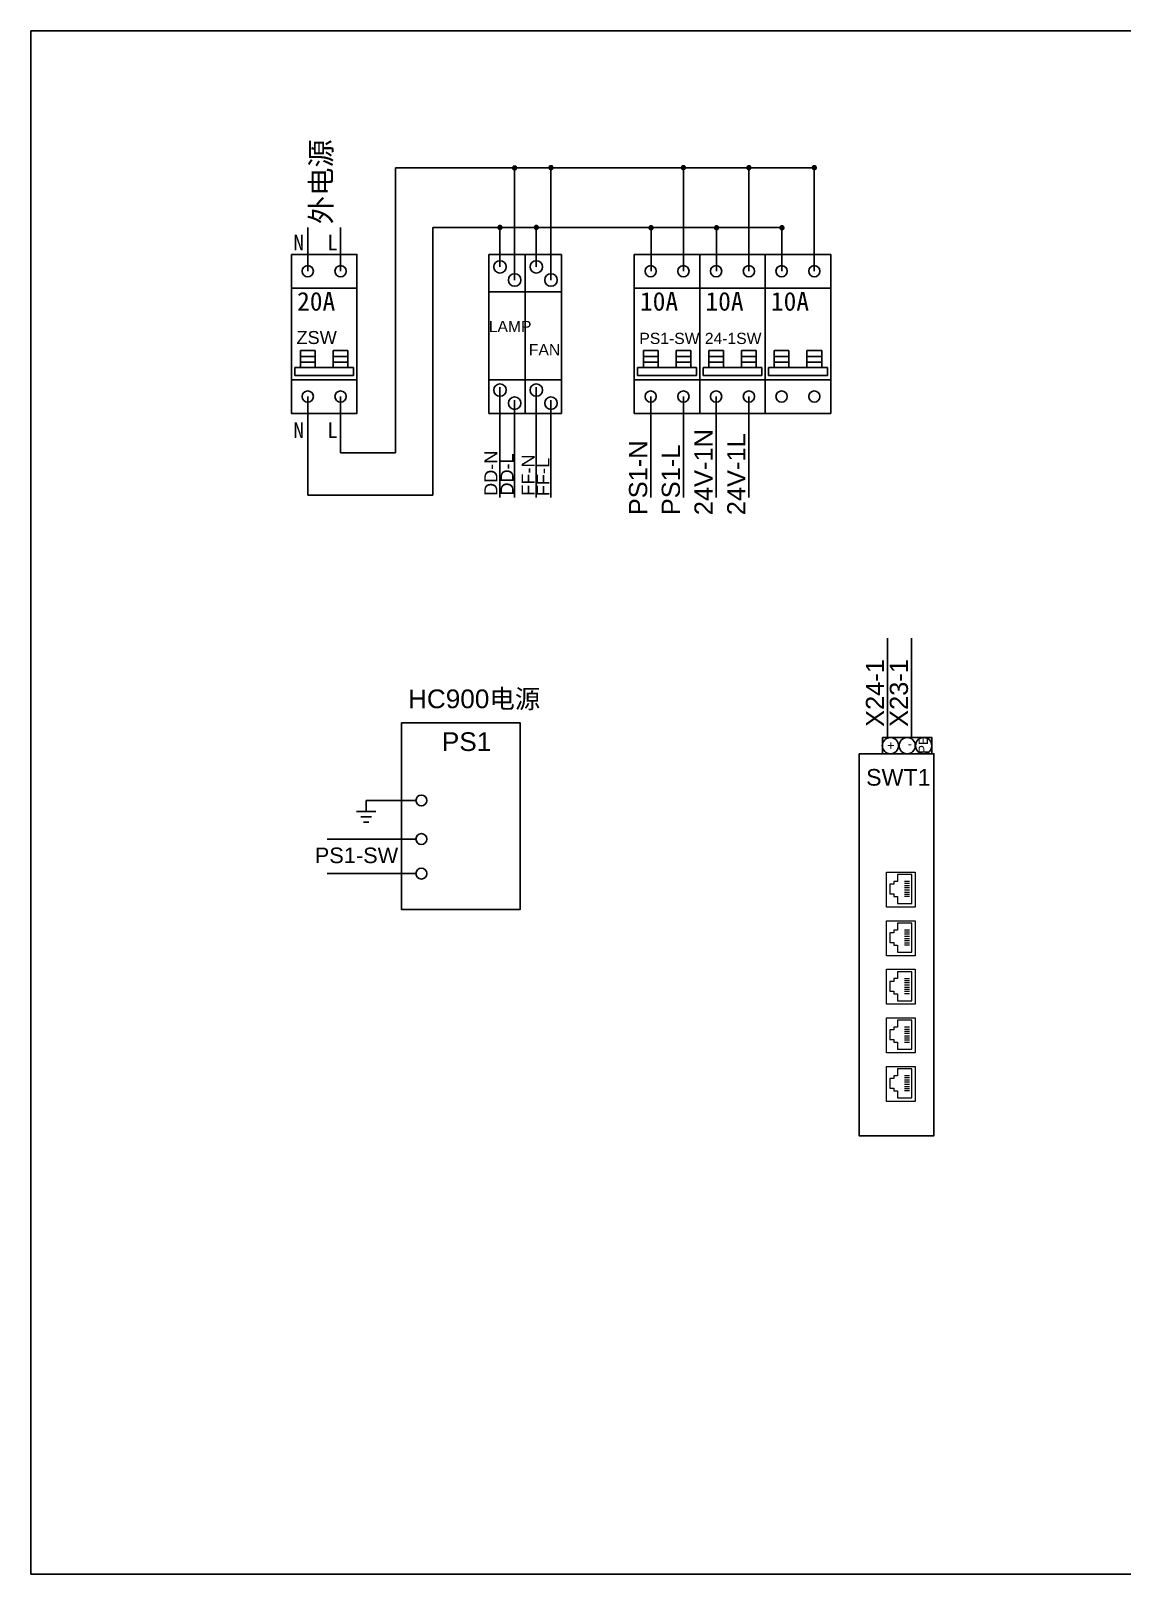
# Model space of a CAD drawing. Extents: x -156069 to -122631, y 9787 to 31117.
# Drawn here: x -141451 to -139350, y 9789 to 12759 of the extents above; entities that cross this region are included whole.
import ezdxf

# ---------------------------------------------------------------- set-up
doc = ezdxf.new("R2010")
doc.units = 0
doc.layers.get('0').update_dxf_attribs({"linetype": 'CONTINUOUS'})
doc.layers.add('1', color=143, linetype='CONTINUOUS')
doc.layers.add('TEXT', color=3, linetype='CONTINUOUS')
doc.layers.add('AM_0', color=7, linetype='CONTINUOUS', lineweight=30)
doc.layers.add('Fill', color=253, linetype='CONTINUOUS', lineweight=0)
doc.styles.add('Arial', font='arial.ttf')
doc.styles.get("Standard").update_dxf_attribs({"font": ''})
doc.styles.add('宋体', font='')
doc.styles.get('Standard').set_extended_font_data('SimSun')
doc.styles.get('宋体').set_extended_font_data('SimSun')

msp = doc.modelspace()

# ---------------------------------------------------------------- linework, layer by layer
for p, q in [((-140748.579, 12495.50432), (-139939.26232, 12495.50432)), ((-140748.579, 11946.53156), (-140748.579, 12495.50432)), ((-140519.32919, 12279.38705), (-140519.32919, 12495.50432)), ((-140449.32919, 12279.38705), (-140449.32919, 12495.50432)), ((-140194.38207, 12296.43482), (-140194.38207, 12495.50432)), ((-140068.38207, 12296.43482), (-140068.38207, 12495.50432)), ((-139942.38207, 12296.43482), (-139942.38207, 12495.50432)), ((-140917.46612, 12296.43482), (-140917.46612, 12380.36536)), ((-140854.46612, 12296.43482), (-140854.46612, 12380.36536)), ((-140676.64768, 12380.36536), (-140001.62322, 12380.36536)), ((-140676.64768, 11865.56908), (-140676.64768, 12380.36536)), ((-140547.5367, 12304.66292), (-140547.5367, 12380.36536)), ((-140477.5367, 12304.66292), (-140477.5367, 12380.36536)), ((-140256.68756, 12296.43482), (-140256.68756, 12380.36536)), ((-140130.68756, 12296.43482), (-140130.68756, 12380.36536)), ((-140130.68756, 12296.43482), (-140130.68756, 12380.36536)), ((-140068.38207, 12296.43482), (-140068.38207, 12380.36536)), ((-140004.68756, 12296.43482), (-140004.68756, 12380.36536)), ((-140931.61817, 12143.63805), (-140903.31407, 12143.63805)), ((-140931.61817, 12110.83159), (-140931.61817, 12143.63805)), ((-140903.31407, 12131.92145), (-140931.61817, 12131.92145)), ((-140903.31407, 12121.37652), (-140931.61817, 12121.37652)), ((-140903.31407, 12143.63805), (-140903.31407, 12110.83159)), ((-140840.31407, 12143.63805), (-140868.61817, 12143.63805)), ((-140868.61817, 12143.63805), (-140868.61817, 12110.83159)), ((-140868.61817, 12131.92145), (-140840.31407, 12131.92145)), ((-140868.61817, 12121.37652), (-140840.31407, 12121.37652)), ((-140840.31407, 12110.83159), (-140840.31407, 12143.63805)), ((-140271.53412, 12143.63805), (-140243.23002, 12143.63805)), ((-140271.53412, 12110.83159), (-140271.53412, 12143.63805)), ((-140243.23002, 12131.92145), (-140271.53412, 12131.92145)), ((-140243.23002, 12121.37652), (-140271.53412, 12121.37652)), ((-140243.23002, 12143.63805), (-140243.23002, 12110.83159)), ((-140180.23002, 12143.63805), (-140208.53412, 12143.63805)), ((-140208.53412, 12143.63805), (-140208.53412, 12110.83159)), ((-140208.53412, 12131.92145), (-140180.23002, 12131.92145)), ((-140208.53412, 12121.37652), (-140180.23002, 12121.37652)), ((-140180.23002, 12110.83159), (-140180.23002, 12143.63805)), ((-140145.53412, 12143.63805), (-140117.23002, 12143.63805)), ((-140145.53412, 12110.83159), (-140145.53412, 12143.63805)), ((-140117.23002, 12131.92145), (-140145.53412, 12131.92145)), ((-140117.23002, 12121.37652), (-140145.53412, 12121.37652)), ((-140117.23002, 12143.63805), (-140117.23002, 12110.83159)), ((-140054.23002, 12143.63805), (-140082.53412, 12143.63805)), ((-140082.53412, 12143.63805), (-140082.53412, 12110.83159)), ((-140082.53412, 12131.92145), (-140054.23002, 12131.92145)), ((-140082.53412, 12121.37652), (-140054.23002, 12121.37652)), ((-140054.23002, 12110.83159), (-140054.23002, 12143.63805)), ((-140019.53412, 12143.63805), (-139991.23002, 12143.63805)), ((-140019.53412, 12110.83159), (-140019.53412, 12143.63805)), ((-139991.23002, 12131.92145), (-140019.53412, 12131.92145)), ((-139991.23002, 12121.37652), (-140019.53412, 12121.37652)), ((-139991.23002, 12143.63805), (-139991.23002, 12110.83159)), ((-139928.23002, 12143.63805), (-139956.53412, 12143.63805)), ((-139956.53412, 12143.63805), (-139956.53412, 12110.83159)), ((-139956.53412, 12131.92145), (-139928.23002, 12131.92145)), ((-139956.53412, 12121.37652), (-139928.23002, 12121.37652)), ((-139928.23002, 12110.83159), (-139928.23002, 12143.63805)), ((-140942.59564, 12110.83159), (-140829.3366, 12110.83159)), ((-140942.59564, 12110.83159), (-140942.59564, 12095.44978)), ((-140942.59564, 12095.44978), (-140829.3366, 12095.44978)), ((-140903.31407, 12110.83159), (-140931.61817, 12110.83159)), ((-140868.61817, 12110.83159), (-140840.31407, 12110.83159)), ((-140829.3366, 12110.83159), (-140829.3366, 12095.44978)), ((-140282.51159, 12110.83159), (-140169.25255, 12110.83159)), ((-140282.51159, 12110.83159), (-140282.51159, 12095.44978)), ((-140282.51159, 12095.44978), (-140169.25255, 12095.44978)), ((-140243.23002, 12110.83159), (-140271.53412, 12110.83159)), ((-140208.53412, 12110.83159), (-140180.23002, 12110.83159)), ((-140169.25255, 12110.83159), (-140169.25255, 12095.44978)), ((-140156.51159, 12110.83159), (-140043.25255, 12110.83159)), ((-140156.51159, 12110.83159), (-140156.51159, 12095.44978)), ((-140156.51159, 12095.44978), (-140043.25255, 12095.44978)), ((-140117.23002, 12110.83159), (-140145.53412, 12110.83159)), ((-140082.53412, 12110.83159), (-140054.23002, 12110.83159)), ((-140043.25255, 12110.83159), (-140043.25255, 12095.44978)), ((-140030.51159, 12110.83159), (-139917.25255, 12110.83159)), ((-140030.51159, 12110.83159), (-140030.51159, 12095.44978)), ((-140030.51159, 12095.44978), (-139917.25255, 12095.44978)), ((-139991.23002, 12110.83159), (-140019.53412, 12110.83159)), ((-139956.53412, 12110.83159), (-139928.23002, 12110.83159)), ((-139917.25255, 12110.83159), (-139917.25255, 12095.44978)), ((-140547.5367, 12073.44655), (-140547.5367, 11861.16904)), ((-140477.5367, 12073.44655), (-140477.5367, 11861.16904)), ((-140917.46612, 12055.23482), (-140917.46612, 11865.56908)), ((-140854.46612, 12055.23482), (-140854.46612, 11946.53156)), ((-140519.32919, 12048.17068), (-140519.32919, 11861.16904)), ((-140449.32919, 12048.17068), (-140449.32919, 11861.16904)), ((-140257.38207, 12055.23482), (-140257.38207, 11861.16904)), ((-140194.38207, 12055.23482), (-140194.38207, 11861.16904)), ((-140131.38207, 12055.23482), (-140131.38207, 11861.16904)), ((-140068.38207, 12055.23482), (-140068.38207, 11861.16904)), ((-140854.46612, 11946.53156), (-140748.579, 11946.53156)), ((-140917.46612, 11865.56908), (-140676.64768, 11865.56908)), ((-139801.38275, 11590.38613), (-139801.38275, 11396.32035)), ((-139755.40062, 11590.38613), (-139755.40062, 11396.32035)), ((-140805.1716, 11277.81589), (-140805.1716, 11256.28322)), ((-140805.1716, 11277.81589), (-140709.20127, 11277.81589)), ((-140786.79987, 11256.28322), (-140823.54332, 11256.28322)), ((-140795.15066, 11246.26904), (-140815.19253, 11246.26904)), ((-140800.16112, 11236.25486), (-140810.18207, 11236.25486)), ((-140709.20127, 11203.54698), (-140880.10415, 11203.54698)), ((-140709.20127, 11137.02427), (-140880.10415, 11137.02427))]:
    msp.add_line(p, q)
at = {"color": 1}
for p, q in [((-140568.88207, 12328.83482), (-140428.88207, 12328.83482)), ((-140568.88207, 12022.83482), (-140568.88207, 12328.83482)), ((-140498.88207, 12328.83482), (-140498.88207, 12022.83482)), ((-140428.88207, 12328.83482), (-140428.88207, 12022.83482)), ((-140288.88207, 12328.83482), (-140288.88207, 12025.61845)), ((-140948.96612, 12264.03482), (-140822.96612, 12264.03482)), ((-140568.88207, 12256.83482), (-140428.88207, 12256.83482)), ((-140288.88207, 12264.03482), (-140162.88207, 12264.03482)), ((-140162.88207, 12264.03482), (-140036.88207, 12264.03482)), ((-140036.88207, 12264.03482), (-139910.88207, 12264.03482)), ((-140948.96612, 12087.63482), (-140822.96612, 12087.63482)), ((-140568.88207, 12087.63482), (-140428.88207, 12087.63482)), ((-140288.88207, 12087.63482), (-140162.88207, 12087.63482)), ((-140162.88207, 12087.63482), (-140036.88207, 12087.63482)), ((-140036.88207, 12087.63482), (-139910.88207, 12087.63482)), ((-140428.88207, 12022.83482), (-140568.88207, 12022.83482))]:
    msp.add_line(p, q, dxfattribs=at)
at = {"color": 7, "lineweight": 0}
for p, q in [((-139789.58555, 11116.73209), (-139796.8291, 11116.73209)), ((-139796.8291, 11116.73209), (-139796.8291, 11098.10581)), ((-139789.58555, 11116.73209), (-139796.8291, 11116.73209)), ((-139796.8291, 11116.73209), (-139796.8291, 11098.10581)), ((-139789.58555, 11116.73209), (-139796.8291, 11116.73209)), ((-139796.8291, 11116.73209), (-139796.8291, 11098.10581)), ((-139789.58555, 11116.73209), (-139796.8291, 11116.73209)), ((-139796.8291, 11116.73209), (-139796.8291, 11098.10581)), ((-139789.58555, 11116.73209), (-139796.8291, 11116.73209)), ((-139796.8291, 11116.73209), (-139796.8291, 11098.10581)), ((-139789.58555, 11116.73209), (-139796.8291, 11116.73209)), ((-139796.8291, 11116.73209), (-139796.8291, 11098.10581)), ((-139782.34199, 11121.90606), (-139789.58555, 11121.90606)), ((-139789.58555, 11121.90606), (-139789.58555, 11116.73209)), ((-139782.34199, 11121.90606), (-139789.58555, 11121.90606)), ((-139789.58555, 11121.90606), (-139789.58555, 11116.73209)), ((-139782.34199, 11121.90606), (-139789.58555, 11121.90606)), ((-139789.58555, 11121.90606), (-139789.58555, 11116.73209)), ((-139782.34199, 11121.90606), (-139789.58555, 11121.90606)), ((-139789.58555, 11121.90606), (-139789.58555, 11116.73209)), ((-139782.34199, 11121.90606), (-139789.58555, 11121.90606)), ((-139789.58555, 11121.90606), (-139789.58555, 11116.73209)), ((-139782.34199, 11121.90606), (-139789.58555, 11121.90606)), ((-139789.58555, 11121.90606), (-139789.58555, 11116.73209)), ((-139782.34199, 11135.35837), (-139782.34199, 11121.90606)), ((-139754.40258, 11135.35837), (-139782.34199, 11135.35837)), ((-139782.34199, 11135.35837), (-139782.34199, 11135.35837)), ((-139782.34199, 11135.35837), (-139782.34199, 11121.90606)), ((-139754.40258, 11135.35837), (-139782.34199, 11135.35837)), ((-139782.34199, 11135.35837), (-139782.34199, 11135.35837)), ((-139782.34199, 11135.35837), (-139782.34199, 11121.90606)), ((-139754.40258, 11135.35837), (-139782.34199, 11135.35837)), ((-139782.34199, 11135.35837), (-139782.34199, 11135.35837)), ((-139782.34199, 11135.35837), (-139782.34199, 11121.90606)), ((-139754.40258, 11135.35837), (-139782.34199, 11135.35837)), ((-139782.34199, 11135.35837), (-139782.34199, 11135.35837)), ((-139782.34199, 11135.35837), (-139782.34199, 11121.90606)), ((-139754.40258, 11135.35837), (-139782.34199, 11135.35837)), ((-139782.34199, 11135.35837), (-139782.34199, 11135.35837)), ((-139782.34199, 11135.35837), (-139782.34199, 11121.90606)), ((-139754.40258, 11135.35837), (-139782.34199, 11135.35837)), ((-139782.34199, 11135.35837), (-139782.34199, 11135.35837)), ((-139754.40258, 11079.47953), (-139754.40258, 11135.35837)), ((-139754.40258, 11079.47953), (-139754.40258, 11135.35837)), ((-139754.40258, 11079.47953), (-139754.40258, 11135.35837)), ((-139754.40258, 11079.47953), (-139754.40258, 11135.35837)), ((-139754.40258, 11079.47953), (-139754.40258, 11135.35837)), ((-139754.40258, 11079.47953), (-139754.40258, 11135.35837)), ((-139796.8291, 11098.10581), (-139789.58555, 11098.10581)), ((-139796.8291, 11098.10581), (-139789.58555, 11098.10581)), ((-139796.8291, 11098.10581), (-139789.58555, 11098.10581)), ((-139796.8291, 11098.10581), (-139789.58555, 11098.10581)), ((-139796.8291, 11098.10581), (-139789.58555, 11098.10581)), ((-139796.8291, 11098.10581), (-139789.58555, 11098.10581)), ((-139789.58555, 11098.10581), (-139789.58555, 11092.93185)), ((-139789.58555, 11098.10581), (-139789.58555, 11092.93185)), ((-139789.58555, 11098.10581), (-139789.58555, 11092.93185)), ((-139789.58555, 11098.10581), (-139789.58555, 11092.93185)), ((-139789.58555, 11098.10581), (-139789.58555, 11092.93185)), ((-139789.58555, 11098.10581), (-139789.58555, 11092.93185)), ((-139789.58555, 11092.93185), (-139782.34199, 11092.93185)), ((-139789.58555, 11092.93185), (-139782.34199, 11092.93185)), ((-139789.58555, 11092.93185), (-139782.34199, 11092.93185)), ((-139789.58555, 11092.93185), (-139782.34199, 11092.93185)), ((-139789.58555, 11092.93185), (-139782.34199, 11092.93185)), ((-139789.58555, 11092.93185), (-139782.34199, 11092.93185)), ((-139782.34199, 11092.93185), (-139782.34199, 11079.47953)), ((-139782.34199, 11092.93185), (-139782.34199, 11079.47953)), ((-139782.34199, 11092.93185), (-139782.34199, 11079.47953)), ((-139782.34199, 11092.93185), (-139782.34199, 11079.47953)), ((-139782.34199, 11092.93185), (-139782.34199, 11079.47953)), ((-139782.34199, 11092.93185), (-139782.34199, 11079.47953)), ((-139782.34199, 11079.47953), (-139754.40258, 11079.47953)), ((-139782.34199, 11079.47953), (-139754.40258, 11079.47953)), ((-139782.34199, 11079.47953), (-139754.40258, 11079.47953)), ((-139782.34199, 11079.47953), (-139754.40258, 11079.47953)), ((-139782.34199, 11079.47953), (-139754.40258, 11079.47953)), ((-139782.34199, 11079.47953), (-139754.40258, 11079.47953)), ((-139789.58555, 11023.22632), (-139796.8291, 11023.22632)), ((-139796.8291, 11023.22632), (-139796.8291, 11004.60004)), ((-139789.58555, 11023.22632), (-139796.8291, 11023.22632)), ((-139796.8291, 11023.22632), (-139796.8291, 11004.60004)), ((-139789.58555, 11023.22632), (-139796.8291, 11023.22632)), ((-139796.8291, 11023.22632), (-139796.8291, 11004.60004)), ((-139789.58555, 11023.22632), (-139796.8291, 11023.22632)), ((-139796.8291, 11023.22632), (-139796.8291, 11004.60004)), ((-139789.58555, 11023.22632), (-139796.8291, 11023.22632)), ((-139796.8291, 11023.22632), (-139796.8291, 11004.60004)), ((-139789.58555, 11023.22632), (-139796.8291, 11023.22632)), ((-139796.8291, 11023.22632), (-139796.8291, 11004.60004)), ((-139782.34199, 11028.40028), (-139789.58555, 11028.40028)), ((-139789.58555, 11028.40028), (-139789.58555, 11023.22632)), ((-139782.34199, 11028.40028), (-139789.58555, 11028.40028)), ((-139789.58555, 11028.40028), (-139789.58555, 11023.22632)), ((-139782.34199, 11028.40028), (-139789.58555, 11028.40028)), ((-139789.58555, 11028.40028), (-139789.58555, 11023.22632)), ((-139782.34199, 11028.40028), (-139789.58555, 11028.40028)), ((-139789.58555, 11028.40028), (-139789.58555, 11023.22632)), ((-139782.34199, 11028.40028), (-139789.58555, 11028.40028)), ((-139789.58555, 11028.40028), (-139789.58555, 11023.22632)), ((-139782.34199, 11028.40028), (-139789.58555, 11028.40028)), ((-139789.58555, 11028.40028), (-139789.58555, 11023.22632)), ((-139782.34199, 11041.85259), (-139782.34199, 11028.40028)), ((-139754.40258, 11041.85259), (-139782.34199, 11041.85259)), ((-139782.34199, 11041.85259), (-139782.34199, 11041.85259)), ((-139782.34199, 11041.85259), (-139782.34199, 11028.40028)), ((-139754.40258, 11041.85259), (-139782.34199, 11041.85259)), ((-139782.34199, 11041.85259), (-139782.34199, 11041.85259)), ((-139782.34199, 11041.85259), (-139782.34199, 11028.40028)), ((-139754.40258, 11041.85259), (-139782.34199, 11041.85259)), ((-139782.34199, 11041.85259), (-139782.34199, 11041.85259)), ((-139782.34199, 11041.85259), (-139782.34199, 11028.40028)), ((-139754.40258, 11041.85259), (-139782.34199, 11041.85259)), ((-139782.34199, 11041.85259), (-139782.34199, 11041.85259)), ((-139782.34199, 11041.85259), (-139782.34199, 11028.40028)), ((-139754.40258, 11041.85259), (-139782.34199, 11041.85259)), ((-139782.34199, 11041.85259), (-139782.34199, 11041.85259)), ((-139782.34199, 11041.85259), (-139782.34199, 11028.40028)), ((-139754.40258, 11041.85259), (-139782.34199, 11041.85259)), ((-139782.34199, 11041.85259), (-139782.34199, 11041.85259)), ((-139754.40258, 10985.97376), (-139754.40258, 11041.85259)), ((-139754.40258, 10985.97376), (-139754.40258, 11041.85259)), ((-139754.40258, 10985.97376), (-139754.40258, 11041.85259)), ((-139754.40258, 10985.97376), (-139754.40258, 11041.85259)), ((-139754.40258, 10985.97376), (-139754.40258, 11041.85259)), ((-139754.40258, 10985.97376), (-139754.40258, 11041.85259)), ((-139796.8291, 11004.60004), (-139789.58555, 11004.60004)), ((-139796.8291, 11004.60004), (-139789.58555, 11004.60004)), ((-139796.8291, 11004.60004), (-139789.58555, 11004.60004)), ((-139796.8291, 11004.60004), (-139789.58555, 11004.60004)), ((-139796.8291, 11004.60004), (-139789.58555, 11004.60004)), ((-139796.8291, 11004.60004), (-139789.58555, 11004.60004)), ((-139789.58555, 11004.60004), (-139789.58555, 10999.42607)), ((-139789.58555, 11004.60004), (-139789.58555, 10999.42607)), ((-139789.58555, 11004.60004), (-139789.58555, 10999.42607)), ((-139789.58555, 11004.60004), (-139789.58555, 10999.42607)), ((-139789.58555, 11004.60004), (-139789.58555, 10999.42607)), ((-139789.58555, 11004.60004), (-139789.58555, 10999.42607)), ((-139789.58555, 10999.42607), (-139782.34199, 10999.42607)), ((-139789.58555, 10999.42607), (-139782.34199, 10999.42607)), ((-139789.58555, 10999.42607), (-139782.34199, 10999.42607)), ((-139789.58555, 10999.42607), (-139782.34199, 10999.42607)), ((-139789.58555, 10999.42607), (-139782.34199, 10999.42607)), ((-139789.58555, 10999.42607), (-139782.34199, 10999.42607)), ((-139782.34199, 10999.42607), (-139782.34199, 10985.97376)), ((-139782.34199, 10999.42607), (-139782.34199, 10985.97376)), ((-139782.34199, 10999.42607), (-139782.34199, 10985.97376)), ((-139782.34199, 10999.42607), (-139782.34199, 10985.97376)), ((-139782.34199, 10999.42607), (-139782.34199, 10985.97376)), ((-139782.34199, 10999.42607), (-139782.34199, 10985.97376)), ((-139782.34199, 10985.97376), (-139754.40258, 10985.97376)), ((-139782.34199, 10985.97376), (-139754.40258, 10985.97376)), ((-139782.34199, 10985.97376), (-139754.40258, 10985.97376)), ((-139782.34199, 10985.97376), (-139754.40258, 10985.97376)), ((-139782.34199, 10985.97376), (-139754.40258, 10985.97376)), ((-139782.34199, 10985.97376), (-139754.40258, 10985.97376)), ((-139789.58555, 10929.72054), (-139796.8291, 10929.72054)), ((-139796.8291, 10929.72054), (-139796.8291, 10911.09426)), ((-139789.58555, 10929.72054), (-139796.8291, 10929.72054)), ((-139796.8291, 10929.72054), (-139796.8291, 10911.09426)), ((-139789.58555, 10929.72054), (-139796.8291, 10929.72054)), ((-139796.8291, 10929.72054), (-139796.8291, 10911.09426)), ((-139789.58555, 10929.72054), (-139796.8291, 10929.72054)), ((-139796.8291, 10929.72054), (-139796.8291, 10911.09426)), ((-139789.58555, 10929.72054), (-139796.8291, 10929.72054)), ((-139796.8291, 10929.72054), (-139796.8291, 10911.09426)), ((-139789.58555, 10929.72054), (-139796.8291, 10929.72054)), ((-139796.8291, 10929.72054), (-139796.8291, 10911.09426)), ((-139782.34199, 10934.89451), (-139789.58555, 10934.89451)), ((-139789.58555, 10934.89451), (-139789.58555, 10929.72054)), ((-139782.34199, 10934.89451), (-139789.58555, 10934.89451)), ((-139789.58555, 10934.89451), (-139789.58555, 10929.72054)), ((-139782.34199, 10934.89451), (-139789.58555, 10934.89451)), ((-139789.58555, 10934.89451), (-139789.58555, 10929.72054)), ((-139782.34199, 10934.89451), (-139789.58555, 10934.89451)), ((-139789.58555, 10934.89451), (-139789.58555, 10929.72054)), ((-139782.34199, 10934.89451), (-139789.58555, 10934.89451)), ((-139789.58555, 10934.89451), (-139789.58555, 10929.72054)), ((-139782.34199, 10934.89451), (-139789.58555, 10934.89451)), ((-139789.58555, 10934.89451), (-139789.58555, 10929.72054)), ((-139782.34199, 10948.34682), (-139782.34199, 10934.89451)), ((-139754.40258, 10948.34682), (-139782.34199, 10948.34682)), ((-139782.34199, 10948.34682), (-139782.34199, 10948.34682)), ((-139782.34199, 10948.34682), (-139782.34199, 10934.89451)), ((-139754.40258, 10948.34682), (-139782.34199, 10948.34682)), ((-139782.34199, 10948.34682), (-139782.34199, 10948.34682)), ((-139782.34199, 10948.34682), (-139782.34199, 10934.89451)), ((-139754.40258, 10948.34682), (-139782.34199, 10948.34682)), ((-139782.34199, 10948.34682), (-139782.34199, 10948.34682)), ((-139782.34199, 10948.34682), (-139782.34199, 10934.89451)), ((-139754.40258, 10948.34682), (-139782.34199, 10948.34682)), ((-139782.34199, 10948.34682), (-139782.34199, 10948.34682)), ((-139782.34199, 10948.34682), (-139782.34199, 10934.89451)), ((-139754.40258, 10948.34682), (-139782.34199, 10948.34682)), ((-139782.34199, 10948.34682), (-139782.34199, 10948.34682)), ((-139782.34199, 10948.34682), (-139782.34199, 10934.89451)), ((-139754.40258, 10948.34682), (-139782.34199, 10948.34682)), ((-139782.34199, 10948.34682), (-139782.34199, 10948.34682)), ((-139754.40258, 10892.46798), (-139754.40258, 10948.34682)), ((-139754.40258, 10892.46798), (-139754.40258, 10948.34682)), ((-139754.40258, 10892.46798), (-139754.40258, 10948.34682)), ((-139754.40258, 10892.46798), (-139754.40258, 10948.34682)), ((-139754.40258, 10892.46798), (-139754.40258, 10948.34682)), ((-139754.40258, 10892.46798), (-139754.40258, 10948.34682)), ((-139796.8291, 10911.09426), (-139789.58555, 10911.09426)), ((-139796.8291, 10911.09426), (-139789.58555, 10911.09426)), ((-139796.8291, 10911.09426), (-139789.58555, 10911.09426)), ((-139796.8291, 10911.09426), (-139789.58555, 10911.09426)), ((-139796.8291, 10911.09426), (-139789.58555, 10911.09426)), ((-139796.8291, 10911.09426), (-139789.58555, 10911.09426)), ((-139789.58555, 10911.09426), (-139789.58555, 10905.92029)), ((-139789.58555, 10911.09426), (-139789.58555, 10905.92029)), ((-139789.58555, 10911.09426), (-139789.58555, 10905.92029)), ((-139789.58555, 10911.09426), (-139789.58555, 10905.92029)), ((-139789.58555, 10911.09426), (-139789.58555, 10905.92029)), ((-139789.58555, 10911.09426), (-139789.58555, 10905.92029)), ((-139789.58555, 10905.92029), (-139782.34199, 10905.92029)), ((-139789.58555, 10905.92029), (-139782.34199, 10905.92029)), ((-139789.58555, 10905.92029), (-139782.34199, 10905.92029)), ((-139789.58555, 10905.92029), (-139782.34199, 10905.92029)), ((-139789.58555, 10905.92029), (-139782.34199, 10905.92029)), ((-139789.58555, 10905.92029), (-139782.34199, 10905.92029)), ((-139782.34199, 10905.92029), (-139782.34199, 10892.46798)), ((-139782.34199, 10905.92029), (-139782.34199, 10892.46798)), ((-139782.34199, 10905.92029), (-139782.34199, 10892.46798)), ((-139782.34199, 10905.92029), (-139782.34199, 10892.46798)), ((-139782.34199, 10905.92029), (-139782.34199, 10892.46798)), ((-139782.34199, 10905.92029), (-139782.34199, 10892.46798)), ((-139782.34199, 10892.46798), (-139754.40258, 10892.46798)), ((-139782.34199, 10892.46798), (-139754.40258, 10892.46798)), ((-139782.34199, 10892.46798), (-139754.40258, 10892.46798)), ((-139782.34199, 10892.46798), (-139754.40258, 10892.46798)), ((-139782.34199, 10892.46798), (-139754.40258, 10892.46798)), ((-139782.34199, 10892.46798), (-139754.40258, 10892.46798)), ((-139782.34199, 10841.38873), (-139789.58555, 10841.38873)), ((-139789.58555, 10841.38873), (-139789.58555, 10836.21476)), ((-139782.34199, 10841.38873), (-139789.58555, 10841.38873)), ((-139789.58555, 10841.38873), (-139789.58555, 10836.21476)), ((-139782.34199, 10841.38873), (-139789.58555, 10841.38873)), ((-139789.58555, 10841.38873), (-139789.58555, 10836.21476)), ((-139782.34199, 10841.38873), (-139789.58555, 10841.38873)), ((-139789.58555, 10841.38873), (-139789.58555, 10836.21476)), ((-139782.34199, 10841.38873), (-139789.58555, 10841.38873)), ((-139789.58555, 10841.38873), (-139789.58555, 10836.21476)), ((-139782.34199, 10841.38873), (-139789.58555, 10841.38873)), ((-139789.58555, 10841.38873), (-139789.58555, 10836.21476)), ((-139782.34199, 10854.84104), (-139782.34199, 10841.38873)), ((-139754.40258, 10854.84104), (-139782.34199, 10854.84104)), ((-139782.34199, 10854.84104), (-139782.34199, 10854.84104)), ((-139782.34199, 10854.84104), (-139782.34199, 10841.38873)), ((-139754.40258, 10854.84104), (-139782.34199, 10854.84104)), ((-139782.34199, 10854.84104), (-139782.34199, 10854.84104)), ((-139782.34199, 10854.84104), (-139782.34199, 10841.38873)), ((-139754.40258, 10854.84104), (-139782.34199, 10854.84104)), ((-139782.34199, 10854.84104), (-139782.34199, 10854.84104)), ((-139782.34199, 10854.84104), (-139782.34199, 10841.38873)), ((-139754.40258, 10854.84104), (-139782.34199, 10854.84104)), ((-139782.34199, 10854.84104), (-139782.34199, 10854.84104)), ((-139782.34199, 10854.84104), (-139782.34199, 10841.38873)), ((-139754.40258, 10854.84104), (-139782.34199, 10854.84104)), ((-139782.34199, 10854.84104), (-139782.34199, 10854.84104)), ((-139782.34199, 10854.84104), (-139782.34199, 10841.38873)), ((-139754.40258, 10854.84104), (-139782.34199, 10854.84104)), ((-139782.34199, 10854.84104), (-139782.34199, 10854.84104)), ((-139754.40258, 10798.9622), (-139754.40258, 10854.84104)), ((-139754.40258, 10798.9622), (-139754.40258, 10854.84104)), ((-139754.40258, 10798.9622), (-139754.40258, 10854.84104)), ((-139754.40258, 10798.9622), (-139754.40258, 10854.84104)), ((-139754.40258, 10798.9622), (-139754.40258, 10854.84104)), ((-139754.40258, 10798.9622), (-139754.40258, 10854.84104)), ((-139789.58555, 10836.21476), (-139796.8291, 10836.21476)), ((-139796.8291, 10836.21476), (-139796.8291, 10817.58848)), ((-139789.58555, 10836.21476), (-139796.8291, 10836.21476)), ((-139796.8291, 10836.21476), (-139796.8291, 10817.58848)), ((-139789.58555, 10836.21476), (-139796.8291, 10836.21476)), ((-139796.8291, 10836.21476), (-139796.8291, 10817.58848)), ((-139789.58555, 10836.21476), (-139796.8291, 10836.21476)), ((-139796.8291, 10836.21476), (-139796.8291, 10817.58848)), ((-139789.58555, 10836.21476), (-139796.8291, 10836.21476)), ((-139796.8291, 10836.21476), (-139796.8291, 10817.58848)), ((-139789.58555, 10836.21476), (-139796.8291, 10836.21476)), ((-139796.8291, 10836.21476), (-139796.8291, 10817.58848)), ((-139796.8291, 10817.58848), (-139789.58555, 10817.58848)), ((-139796.8291, 10817.58848), (-139789.58555, 10817.58848)), ((-139796.8291, 10817.58848), (-139789.58555, 10817.58848)), ((-139796.8291, 10817.58848), (-139789.58555, 10817.58848)), ((-139796.8291, 10817.58848), (-139789.58555, 10817.58848)), ((-139796.8291, 10817.58848), (-139789.58555, 10817.58848)), ((-139789.58555, 10817.58848), (-139789.58555, 10812.41452)), ((-139789.58555, 10817.58848), (-139789.58555, 10812.41452)), ((-139789.58555, 10817.58848), (-139789.58555, 10812.41452)), ((-139789.58555, 10817.58848), (-139789.58555, 10812.41452)), ((-139789.58555, 10817.58848), (-139789.58555, 10812.41452)), ((-139789.58555, 10817.58848), (-139789.58555, 10812.41452)), ((-139789.58555, 10812.41452), (-139782.34199, 10812.41452)), ((-139789.58555, 10812.41452), (-139782.34199, 10812.41452)), ((-139789.58555, 10812.41452), (-139782.34199, 10812.41452)), ((-139789.58555, 10812.41452), (-139782.34199, 10812.41452)), ((-139789.58555, 10812.41452), (-139782.34199, 10812.41452)), ((-139789.58555, 10812.41452), (-139782.34199, 10812.41452)), ((-139782.34199, 10812.41452), (-139782.34199, 10798.9622)), ((-139782.34199, 10812.41452), (-139782.34199, 10798.9622)), ((-139782.34199, 10812.41452), (-139782.34199, 10798.9622)), ((-139782.34199, 10812.41452), (-139782.34199, 10798.9622)), ((-139782.34199, 10812.41452), (-139782.34199, 10798.9622)), ((-139782.34199, 10812.41452), (-139782.34199, 10798.9622)), ((-139782.34199, 10798.9622), (-139754.40258, 10798.9622)), ((-139782.34199, 10798.9622), (-139754.40258, 10798.9622)), ((-139782.34199, 10798.9622), (-139754.40258, 10798.9622)), ((-139782.34199, 10798.9622), (-139754.40258, 10798.9622)), ((-139782.34199, 10798.9622), (-139754.40258, 10798.9622)), ((-139782.34199, 10798.9622), (-139754.40258, 10798.9622)), ((-139782.34199, 10761.33527), (-139782.34199, 10747.88295)), ((-139754.40258, 10761.33527), (-139782.34199, 10761.33527)), ((-139782.34199, 10761.33527), (-139782.34199, 10761.33527)), ((-139782.34199, 10761.33527), (-139782.34199, 10747.88295)), ((-139754.40258, 10761.33527), (-139782.34199, 10761.33527)), ((-139782.34199, 10761.33527), (-139782.34199, 10761.33527)), ((-139782.34199, 10761.33527), (-139782.34199, 10747.88295)), ((-139754.40258, 10761.33527), (-139782.34199, 10761.33527)), ((-139782.34199, 10761.33527), (-139782.34199, 10761.33527)), ((-139782.34199, 10761.33527), (-139782.34199, 10747.88295)), ((-139754.40258, 10761.33527), (-139782.34199, 10761.33527)), ((-139782.34199, 10761.33527), (-139782.34199, 10761.33527)), ((-139782.34199, 10761.33527), (-139782.34199, 10747.88295)), ((-139754.40258, 10761.33527), (-139782.34199, 10761.33527)), ((-139782.34199, 10761.33527), (-139782.34199, 10761.33527)), ((-139782.34199, 10761.33527), (-139782.34199, 10747.88295)), ((-139754.40258, 10761.33527), (-139782.34199, 10761.33527)), ((-139782.34199, 10761.33527), (-139782.34199, 10761.33527)), ((-139754.40258, 10705.45643), (-139754.40258, 10761.33527)), ((-139754.40258, 10705.45643), (-139754.40258, 10761.33527)), ((-139754.40258, 10705.45643), (-139754.40258, 10761.33527)), ((-139754.40258, 10705.45643), (-139754.40258, 10761.33527)), ((-139754.40258, 10705.45643), (-139754.40258, 10761.33527)), ((-139754.40258, 10705.45643), (-139754.40258, 10761.33527)), ((-139789.58555, 10742.70899), (-139796.8291, 10742.70899)), ((-139796.8291, 10742.70899), (-139796.8291, 10724.08271)), ((-139789.58555, 10742.70899), (-139796.8291, 10742.70899)), ((-139796.8291, 10742.70899), (-139796.8291, 10724.08271)), ((-139789.58555, 10742.70899), (-139796.8291, 10742.70899)), ((-139796.8291, 10742.70899), (-139796.8291, 10724.08271)), ((-139789.58555, 10742.70899), (-139796.8291, 10742.70899)), ((-139796.8291, 10742.70899), (-139796.8291, 10724.08271)), ((-139789.58555, 10742.70899), (-139796.8291, 10742.70899)), ((-139796.8291, 10742.70899), (-139796.8291, 10724.08271)), ((-139789.58555, 10742.70899), (-139796.8291, 10742.70899)), ((-139796.8291, 10742.70899), (-139796.8291, 10724.08271)), ((-139796.8291, 10724.08271), (-139789.58555, 10724.08271)), ((-139796.8291, 10724.08271), (-139789.58555, 10724.08271)), ((-139796.8291, 10724.08271), (-139789.58555, 10724.08271)), ((-139796.8291, 10724.08271), (-139789.58555, 10724.08271)), ((-139796.8291, 10724.08271), (-139789.58555, 10724.08271)), ((-139796.8291, 10724.08271), (-139789.58555, 10724.08271)), ((-139782.34199, 10747.88295), (-139789.58555, 10747.88295)), ((-139789.58555, 10747.88295), (-139789.58555, 10742.70899)), ((-139782.34199, 10747.88295), (-139789.58555, 10747.88295)), ((-139789.58555, 10747.88295), (-139789.58555, 10742.70899)), ((-139782.34199, 10747.88295), (-139789.58555, 10747.88295)), ((-139789.58555, 10747.88295), (-139789.58555, 10742.70899)), ((-139782.34199, 10747.88295), (-139789.58555, 10747.88295)), ((-139789.58555, 10747.88295), (-139789.58555, 10742.70899)), ((-139782.34199, 10747.88295), (-139789.58555, 10747.88295)), ((-139789.58555, 10747.88295), (-139789.58555, 10742.70899)), ((-139782.34199, 10747.88295), (-139789.58555, 10747.88295)), ((-139789.58555, 10747.88295), (-139789.58555, 10742.70899)), ((-139789.58555, 10724.08271), (-139789.58555, 10718.90874)), ((-139789.58555, 10724.08271), (-139789.58555, 10718.90874)), ((-139789.58555, 10724.08271), (-139789.58555, 10718.90874)), ((-139789.58555, 10724.08271), (-139789.58555, 10718.90874)), ((-139789.58555, 10724.08271), (-139789.58555, 10718.90874)), ((-139789.58555, 10724.08271), (-139789.58555, 10718.90874)), ((-139789.58555, 10718.90874), (-139782.34199, 10718.90874)), ((-139789.58555, 10718.90874), (-139782.34199, 10718.90874)), ((-139789.58555, 10718.90874), (-139782.34199, 10718.90874)), ((-139789.58555, 10718.90874), (-139782.34199, 10718.90874)), ((-139789.58555, 10718.90874), (-139782.34199, 10718.90874)), ((-139789.58555, 10718.90874), (-139782.34199, 10718.90874)), ((-139782.34199, 10718.90874), (-139782.34199, 10705.45643)), ((-139782.34199, 10718.90874), (-139782.34199, 10705.45643)), ((-139782.34199, 10718.90874), (-139782.34199, 10705.45643)), ((-139782.34199, 10718.90874), (-139782.34199, 10705.45643)), ((-139782.34199, 10718.90874), (-139782.34199, 10705.45643)), ((-139782.34199, 10718.90874), (-139782.34199, 10705.45643)), ((-139782.34199, 10705.45643), (-139754.40258, 10705.45643)), ((-139782.34199, 10705.45643), (-139754.40258, 10705.45643)), ((-139782.34199, 10705.45643), (-139754.40258, 10705.45643)), ((-139782.34199, 10705.45643), (-139754.40258, 10705.45643)), ((-139782.34199, 10705.45643), (-139754.40258, 10705.45643)), ((-139782.34199, 10705.45643), (-139754.40258, 10705.45643))]:
    msp.add_line(p, q, dxfattribs=at)
at = {"color": 0, "const_width": 3.9501}
for points in [[(-140522.26928, 12495.96237, 1.416007894), (-140516.3891, 12495.96237, 0.8562672404)], [(-140452.26928, 12496.54775, 1.416007894), (-140446.3891, 12496.54775, 0.8562672404)], [(-140197.32216, 12496.54775, 1.416007894), (-140191.44199, 12496.54775, 0.8562672404)], [(-140071.32216, 12496.54775, 1.416007894), (-140065.44199, 12496.54775, 0.8562672404)], [(-139945.32216, 12496.54775, 1.416007894), (-139939.44199, 12496.54775, 0.8562672404)], [(-140550.47679, 12381.40879, 1.416007894), (-140544.59662, 12381.40879, 0.8562672404)], [(-140480.47679, 12381.40879, 1.416007894), (-140474.59662, 12381.40879, 0.8562672404)], [(-140259.62765, 12380.82341, 1.416007894), (-140253.74748, 12380.82341, 0.8562672404)], [(-140133.62765, 12380.82341, 1.416007894), (-140127.74748, 12380.82341, 0.8562672404)], [(-140007.62765, 12380.82341, 1.416007894), (-140001.74748, 12380.82341, 0.8562672404)]]:
    msp.add_lwpolyline(points, format="xyb", close=True, dxfattribs=at)
at = {"color": 1}
for points in [[(-140948.96612, 12328.83482), (-140822.96612, 12328.83482), (-140822.96612, 12022.83482), (-140948.96612, 12022.83482)], [(-140288.88207, 12328.83482), (-140162.88207, 12328.83482), (-140162.88207, 12022.83482), (-140288.88207, 12022.83482)], [(-140162.88207, 12328.83482), (-140036.88207, 12328.83482), (-140036.88207, 12022.83482), (-140162.88207, 12022.83482)], [(-140036.88207, 12328.83482), (-139910.88207, 12328.83482), (-139910.88207, 12022.83482), (-140036.88207, 12022.83482)]]:
    msp.add_lwpolyline(points, close=True, dxfattribs=at)
for points in [[(-140736.83792, 11427.54322), (-140508.93222, 11427.54322), (-140508.93222, 11067.92047), (-140736.83792, 11067.92047)], [(-139811.38295, 11398.6888), (-139716.12923, 11398.6888), (-139716.12923, 11367.7266), (-139811.38295, 11367.7266)], [(-139856.13416, 11367.7266), (-139712.2346, 11367.7266), (-139712.2346, 10632.42579), (-139856.13416, 10632.42579)]]:
    msp.add_lwpolyline(points, close=True)
at = {"color": 0, "linetype": 'ByBlock', "lineweight": 5}
for points in [[(-139803.22395, 11140.0055), (-139748.00772, 11140.0055), (-139748.00772, 11072.56226), (-139803.22395, 11072.56226)], [(-139803.22395, 11046.49973), (-139748.00772, 11046.49973), (-139748.00772, 10979.05649), (-139803.22395, 10979.05649)], [(-139803.22395, 10952.99395), (-139748.00772, 10952.99395), (-139748.00772, 10885.55071), (-139803.22395, 10885.55071)], [(-139803.22395, 10859.48817), (-139748.00772, 10859.48817), (-139748.00772, 10792.04493), (-139803.22395, 10792.04493)], [(-139803.22395, 10765.9824), (-139748.00772, 10765.9824), (-139748.00772, 10698.53916), (-139803.22395, 10698.53916)]]:
    msp.add_lwpolyline(points, close=True, dxfattribs=at)
for centre, radius in [((-140917.46612, 12296.43482), 10.8), ((-140854.46612, 12296.43482), 10.8), ((-140547.5367, 12304.66292), 12), ((-140477.5367, 12304.66292), 12), ((-140257.38207, 12296.43482), 10.8), ((-140194.38207, 12296.43482), 10.8), ((-140131.38207, 12296.43482), 10.8), ((-140068.38207, 12296.43482), 10.8), ((-140005.38207, 12296.43482), 10.8), ((-139942.38207, 12296.43482), 10.8), ((-140519.32919, 12279.38705), 12), ((-140449.32919, 12279.38705), 12), ((-140917.46612, 12055.23482), 10.8), ((-140854.46612, 12055.23482), 10.8), ((-140547.5367, 12067.58856), 12), ((-140477.5367, 12067.58856), 12), ((-140257.38207, 12055.23482), 10.8), ((-140194.38207, 12055.23482), 10.8), ((-140131.38207, 12055.23482), 10.8), ((-140068.38207, 12055.23482), 10.8), ((-140005.38207, 12055.23482), 10.8), ((-139942.38207, 12055.23482), 10.8), ((-140519.32919, 12042.31269), 12), ((-140449.32919, 12042.31269), 12), ((-139795.88447, 11383.27044), 15.63354), ((-139763.59004, 11383.27044), 15.63354), ((-139731.95402, 11383.27044), 15.63354), ((-140698.7795, 11277.81589), 10.42177), ((-140698.7795, 11203.54698), 10.42177), ((-140698.7795, 11137.02427), 10.42177)]:
    msp.add_circle(centre, radius)
at = {"layer": '1'}
for p, q in [((-141450.5862, 12758.91579), (-137250.58623, 12758.91579)), ((-141450.5862, 9788.91579), (-141450.5862, 12758.91579)), ((-137250.58623, 9788.91579), (-141450.5862, 9788.91579))]:
    msp.add_line(p, q, dxfattribs=at)
at = {"layer": 'Fill', "color": 7, "lineweight": 0}
for p, q in [((-139759.02066, 11121.8714), (-139768.68348, 11121.8714)), ((-139759.02066, 11121.8714), (-139768.68348, 11121.8714)), ((-139759.02066, 11121.8714), (-139768.68348, 11121.8714)), ((-139759.02066, 11121.8714), (-139768.68348, 11121.8714)), ((-139759.02066, 11121.8714), (-139768.68348, 11121.8714)), ((-139759.02066, 11121.8714), (-139768.68348, 11121.8714)), ((-139759.02066, 11117.80381), (-139768.68348, 11117.80381)), ((-139759.02066, 11117.80381), (-139768.68348, 11117.80381)), ((-139759.02066, 11117.80381), (-139768.68348, 11117.80381)), ((-139759.02066, 11117.80381), (-139768.68348, 11117.80381)), ((-139759.02066, 11117.80381), (-139768.68348, 11117.80381)), ((-139759.02066, 11117.80381), (-139768.68348, 11117.80381)), ((-139759.02066, 11113.73623), (-139768.68348, 11113.73623)), ((-139759.02066, 11113.73623), (-139768.68348, 11113.73623)), ((-139759.02066, 11113.73623), (-139768.68348, 11113.73623)), ((-139759.02066, 11113.73623), (-139768.68348, 11113.73623)), ((-139759.02066, 11113.73623), (-139768.68348, 11113.73623)), ((-139759.02066, 11113.73623), (-139768.68348, 11113.73623)), ((-139759.02066, 11109.66865), (-139768.68348, 11109.66865)), ((-139759.02066, 11109.66865), (-139768.68348, 11109.66865)), ((-139759.02066, 11109.66865), (-139768.68348, 11109.66865)), ((-139759.02066, 11109.66865), (-139768.68348, 11109.66865)), ((-139759.02066, 11109.66865), (-139768.68348, 11109.66865)), ((-139759.02066, 11109.66865), (-139768.68348, 11109.66865)), ((-139759.02066, 11105.02659), (-139768.68348, 11105.02659)), ((-139759.02066, 11105.02659), (-139768.68348, 11105.02659)), ((-139759.02066, 11105.02659), (-139768.68348, 11105.02659)), ((-139759.02066, 11105.02659), (-139768.68348, 11105.02659)), ((-139759.02066, 11105.02659), (-139768.68348, 11105.02659)), ((-139759.02066, 11105.02659), (-139768.68348, 11105.02659)), ((-139759.02066, 11100.95901), (-139768.68348, 11100.95901)), ((-139759.02066, 11100.95901), (-139768.68348, 11100.95901)), ((-139759.02066, 11100.95901), (-139768.68348, 11100.95901)), ((-139759.02066, 11100.95901), (-139768.68348, 11100.95901)), ((-139759.02066, 11100.95901), (-139768.68348, 11100.95901)), ((-139759.02066, 11100.95901), (-139768.68348, 11100.95901)), ((-139759.02066, 11096.89142), (-139768.68348, 11096.89142)), ((-139759.02066, 11096.89142), (-139768.68348, 11096.89142)), ((-139759.02066, 11096.89142), (-139768.68348, 11096.89142)), ((-139759.02066, 11096.89142), (-139768.68348, 11096.89142)), ((-139759.02066, 11096.89142), (-139768.68348, 11096.89142)), ((-139759.02066, 11096.89142), (-139768.68348, 11096.89142)), ((-139759.02066, 11092.82384), (-139768.68348, 11092.82384)), ((-139759.02066, 11092.82384), (-139768.68348, 11092.82384)), ((-139759.02066, 11092.82384), (-139768.68348, 11092.82384)), ((-139759.02066, 11092.82384), (-139768.68348, 11092.82384)), ((-139759.02066, 11092.82384), (-139768.68348, 11092.82384)), ((-139759.02066, 11092.82384), (-139768.68348, 11092.82384)), ((-139759.02066, 11028.36562), (-139768.68348, 11028.36562)), ((-139759.02066, 11028.36562), (-139768.68348, 11028.36562)), ((-139759.02066, 11028.36562), (-139768.68348, 11028.36562)), ((-139759.02066, 11028.36562), (-139768.68348, 11028.36562)), ((-139759.02066, 11028.36562), (-139768.68348, 11028.36562)), ((-139759.02066, 11028.36562), (-139768.68348, 11028.36562)), ((-139759.02066, 11024.29804), (-139768.68348, 11024.29804)), ((-139759.02066, 11024.29804), (-139768.68348, 11024.29804)), ((-139759.02066, 11024.29804), (-139768.68348, 11024.29804)), ((-139759.02066, 11024.29804), (-139768.68348, 11024.29804)), ((-139759.02066, 11024.29804), (-139768.68348, 11024.29804)), ((-139759.02066, 11024.29804), (-139768.68348, 11024.29804)), ((-139759.02066, 11020.23045), (-139768.68348, 11020.23045)), ((-139759.02066, 11020.23045), (-139768.68348, 11020.23045)), ((-139759.02066, 11020.23045), (-139768.68348, 11020.23045)), ((-139759.02066, 11020.23045), (-139768.68348, 11020.23045)), ((-139759.02066, 11020.23045), (-139768.68348, 11020.23045)), ((-139759.02066, 11020.23045), (-139768.68348, 11020.23045)), ((-139759.02066, 11016.16287), (-139768.68348, 11016.16287)), ((-139759.02066, 11016.16287), (-139768.68348, 11016.16287)), ((-139759.02066, 11016.16287), (-139768.68348, 11016.16287)), ((-139759.02066, 11016.16287), (-139768.68348, 11016.16287)), ((-139759.02066, 11016.16287), (-139768.68348, 11016.16287)), ((-139759.02066, 11016.16287), (-139768.68348, 11016.16287)), ((-139759.02066, 11011.52081), (-139768.68348, 11011.52081)), ((-139759.02066, 11011.52081), (-139768.68348, 11011.52081)), ((-139759.02066, 11011.52081), (-139768.68348, 11011.52081)), ((-139759.02066, 11011.52081), (-139768.68348, 11011.52081)), ((-139759.02066, 11011.52081), (-139768.68348, 11011.52081)), ((-139759.02066, 11011.52081), (-139768.68348, 11011.52081)), ((-139759.02066, 11007.45323), (-139768.68348, 11007.45323)), ((-139759.02066, 11007.45323), (-139768.68348, 11007.45323)), ((-139759.02066, 11007.45323), (-139768.68348, 11007.45323)), ((-139759.02066, 11007.45323), (-139768.68348, 11007.45323)), ((-139759.02066, 11007.45323), (-139768.68348, 11007.45323)), ((-139759.02066, 11007.45323), (-139768.68348, 11007.45323)), ((-139759.02066, 11003.38565), (-139768.68348, 11003.38565)), ((-139759.02066, 11003.38565), (-139768.68348, 11003.38565)), ((-139759.02066, 11003.38565), (-139768.68348, 11003.38565)), ((-139759.02066, 11003.38565), (-139768.68348, 11003.38565)), ((-139759.02066, 11003.38565), (-139768.68348, 11003.38565)), ((-139759.02066, 11003.38565), (-139768.68348, 11003.38565)), ((-139759.02066, 10999.31807), (-139768.68348, 10999.31807)), ((-139759.02066, 10999.31807), (-139768.68348, 10999.31807)), ((-139759.02066, 10999.31807), (-139768.68348, 10999.31807)), ((-139759.02066, 10999.31807), (-139768.68348, 10999.31807)), ((-139759.02066, 10999.31807), (-139768.68348, 10999.31807)), ((-139759.02066, 10999.31807), (-139768.68348, 10999.31807)), ((-139759.02066, 10934.85984), (-139768.68348, 10934.85984)), ((-139759.02066, 10934.85984), (-139768.68348, 10934.85984)), ((-139759.02066, 10934.85984), (-139768.68348, 10934.85984)), ((-139759.02066, 10934.85984), (-139768.68348, 10934.85984)), ((-139759.02066, 10934.85984), (-139768.68348, 10934.85984)), ((-139759.02066, 10934.85984), (-139768.68348, 10934.85984)), ((-139759.02066, 10930.79226), (-139768.68348, 10930.79226)), ((-139759.02066, 10930.79226), (-139768.68348, 10930.79226)), ((-139759.02066, 10930.79226), (-139768.68348, 10930.79226)), ((-139759.02066, 10930.79226), (-139768.68348, 10930.79226)), ((-139759.02066, 10930.79226), (-139768.68348, 10930.79226)), ((-139759.02066, 10930.79226), (-139768.68348, 10930.79226)), ((-139759.02066, 10926.72468), (-139768.68348, 10926.72468)), ((-139759.02066, 10926.72468), (-139768.68348, 10926.72468)), ((-139759.02066, 10926.72468), (-139768.68348, 10926.72468)), ((-139759.02066, 10926.72468), (-139768.68348, 10926.72468)), ((-139759.02066, 10926.72468), (-139768.68348, 10926.72468)), ((-139759.02066, 10926.72468), (-139768.68348, 10926.72468)), ((-139759.02066, 10922.65709), (-139768.68348, 10922.65709)), ((-139759.02066, 10922.65709), (-139768.68348, 10922.65709)), ((-139759.02066, 10922.65709), (-139768.68348, 10922.65709)), ((-139759.02066, 10922.65709), (-139768.68348, 10922.65709)), ((-139759.02066, 10922.65709), (-139768.68348, 10922.65709)), ((-139759.02066, 10922.65709), (-139768.68348, 10922.65709)), ((-139759.02066, 10918.01504), (-139768.68348, 10918.01504)), ((-139759.02066, 10918.01504), (-139768.68348, 10918.01504)), ((-139759.02066, 10918.01504), (-139768.68348, 10918.01504)), ((-139759.02066, 10918.01504), (-139768.68348, 10918.01504)), ((-139759.02066, 10918.01504), (-139768.68348, 10918.01504)), ((-139759.02066, 10918.01504), (-139768.68348, 10918.01504)), ((-139759.02066, 10913.94745), (-139768.68348, 10913.94745)), ((-139759.02066, 10913.94745), (-139768.68348, 10913.94745)), ((-139759.02066, 10913.94745), (-139768.68348, 10913.94745)), ((-139759.02066, 10913.94745), (-139768.68348, 10913.94745)), ((-139759.02066, 10913.94745), (-139768.68348, 10913.94745)), ((-139759.02066, 10913.94745), (-139768.68348, 10913.94745)), ((-139759.02066, 10909.87987), (-139768.68348, 10909.87987)), ((-139759.02066, 10909.87987), (-139768.68348, 10909.87987)), ((-139759.02066, 10909.87987), (-139768.68348, 10909.87987)), ((-139759.02066, 10909.87987), (-139768.68348, 10909.87987)), ((-139759.02066, 10909.87987), (-139768.68348, 10909.87987)), ((-139759.02066, 10909.87987), (-139768.68348, 10909.87987)), ((-139759.02066, 10905.81229), (-139768.68348, 10905.81229)), ((-139759.02066, 10905.81229), (-139768.68348, 10905.81229)), ((-139759.02066, 10905.81229), (-139768.68348, 10905.81229)), ((-139759.02066, 10905.81229), (-139768.68348, 10905.81229)), ((-139759.02066, 10905.81229), (-139768.68348, 10905.81229)), ((-139759.02066, 10905.81229), (-139768.68348, 10905.81229)), ((-139759.02066, 10841.35407), (-139768.68348, 10841.35407)), ((-139759.02066, 10841.35407), (-139768.68348, 10841.35407)), ((-139759.02066, 10841.35407), (-139768.68348, 10841.35407)), ((-139759.02066, 10841.35407), (-139768.68348, 10841.35407)), ((-139759.02066, 10841.35407), (-139768.68348, 10841.35407)), ((-139759.02066, 10841.35407), (-139768.68348, 10841.35407)), ((-139759.02066, 10837.28648), (-139768.68348, 10837.28648)), ((-139759.02066, 10837.28648), (-139768.68348, 10837.28648)), ((-139759.02066, 10837.28648), (-139768.68348, 10837.28648)), ((-139759.02066, 10837.28648), (-139768.68348, 10837.28648)), ((-139759.02066, 10837.28648), (-139768.68348, 10837.28648)), ((-139759.02066, 10837.28648), (-139768.68348, 10837.28648)), ((-139759.02066, 10833.2189), (-139768.68348, 10833.2189)), ((-139759.02066, 10833.2189), (-139768.68348, 10833.2189)), ((-139759.02066, 10833.2189), (-139768.68348, 10833.2189)), ((-139759.02066, 10833.2189), (-139768.68348, 10833.2189)), ((-139759.02066, 10833.2189), (-139768.68348, 10833.2189)), ((-139759.02066, 10833.2189), (-139768.68348, 10833.2189)), ((-139759.02066, 10829.15132), (-139768.68348, 10829.15132)), ((-139759.02066, 10829.15132), (-139768.68348, 10829.15132)), ((-139759.02066, 10829.15132), (-139768.68348, 10829.15132)), ((-139759.02066, 10829.15132), (-139768.68348, 10829.15132)), ((-139759.02066, 10829.15132), (-139768.68348, 10829.15132)), ((-139759.02066, 10829.15132), (-139768.68348, 10829.15132)), ((-139759.02066, 10824.50926), (-139768.68348, 10824.50926)), ((-139759.02066, 10824.50926), (-139768.68348, 10824.50926)), ((-139759.02066, 10824.50926), (-139768.68348, 10824.50926)), ((-139759.02066, 10824.50926), (-139768.68348, 10824.50926)), ((-139759.02066, 10824.50926), (-139768.68348, 10824.50926)), ((-139759.02066, 10824.50926), (-139768.68348, 10824.50926)), ((-139759.02066, 10820.44168), (-139768.68348, 10820.44168)), ((-139759.02066, 10820.44168), (-139768.68348, 10820.44168)), ((-139759.02066, 10820.44168), (-139768.68348, 10820.44168)), ((-139759.02066, 10820.44168), (-139768.68348, 10820.44168)), ((-139759.02066, 10820.44168), (-139768.68348, 10820.44168)), ((-139759.02066, 10820.44168), (-139768.68348, 10820.44168)), ((-139759.02066, 10816.3741), (-139768.68348, 10816.3741)), ((-139759.02066, 10816.3741), (-139768.68348, 10816.3741)), ((-139759.02066, 10816.3741), (-139768.68348, 10816.3741)), ((-139759.02066, 10816.3741), (-139768.68348, 10816.3741)), ((-139759.02066, 10816.3741), (-139768.68348, 10816.3741)), ((-139759.02066, 10816.3741), (-139768.68348, 10816.3741)), ((-139759.02066, 10812.30651), (-139768.68348, 10812.30651)), ((-139759.02066, 10812.30651), (-139768.68348, 10812.30651)), ((-139759.02066, 10812.30651), (-139768.68348, 10812.30651)), ((-139759.02066, 10812.30651), (-139768.68348, 10812.30651)), ((-139759.02066, 10812.30651), (-139768.68348, 10812.30651)), ((-139759.02066, 10812.30651), (-139768.68348, 10812.30651)), ((-139759.02066, 10747.84829), (-139768.68348, 10747.84829)), ((-139759.02066, 10747.84829), (-139768.68348, 10747.84829)), ((-139759.02066, 10747.84829), (-139768.68348, 10747.84829)), ((-139759.02066, 10747.84829), (-139768.68348, 10747.84829)), ((-139759.02066, 10747.84829), (-139768.68348, 10747.84829)), ((-139759.02066, 10747.84829), (-139768.68348, 10747.84829)), ((-139759.02066, 10743.78071), (-139768.68348, 10743.78071)), ((-139759.02066, 10743.78071), (-139768.68348, 10743.78071)), ((-139759.02066, 10743.78071), (-139768.68348, 10743.78071)), ((-139759.02066, 10743.78071), (-139768.68348, 10743.78071)), ((-139759.02066, 10743.78071), (-139768.68348, 10743.78071)), ((-139759.02066, 10743.78071), (-139768.68348, 10743.78071)), ((-139759.02066, 10739.71312), (-139768.68348, 10739.71312)), ((-139759.02066, 10739.71312), (-139768.68348, 10739.71312)), ((-139759.02066, 10739.71312), (-139768.68348, 10739.71312)), ((-139759.02066, 10739.71312), (-139768.68348, 10739.71312)), ((-139759.02066, 10739.71312), (-139768.68348, 10739.71312)), ((-139759.02066, 10739.71312), (-139768.68348, 10739.71312)), ((-139759.02066, 10735.64554), (-139768.68348, 10735.64554)), ((-139759.02066, 10735.64554), (-139768.68348, 10735.64554)), ((-139759.02066, 10735.64554), (-139768.68348, 10735.64554)), ((-139759.02066, 10735.64554), (-139768.68348, 10735.64554)), ((-139759.02066, 10735.64554), (-139768.68348, 10735.64554)), ((-139759.02066, 10735.64554), (-139768.68348, 10735.64554)), ((-139759.02066, 10731.00349), (-139768.68348, 10731.00349)), ((-139759.02066, 10731.00349), (-139768.68348, 10731.00349)), ((-139759.02066, 10731.00349), (-139768.68348, 10731.00349)), ((-139759.02066, 10731.00349), (-139768.68348, 10731.00349)), ((-139759.02066, 10731.00349), (-139768.68348, 10731.00349)), ((-139759.02066, 10731.00349), (-139768.68348, 10731.00349)), ((-139759.02066, 10726.9359), (-139768.68348, 10726.9359)), ((-139759.02066, 10726.9359), (-139768.68348, 10726.9359)), ((-139759.02066, 10726.9359), (-139768.68348, 10726.9359)), ((-139759.02066, 10726.9359), (-139768.68348, 10726.9359)), ((-139759.02066, 10726.9359), (-139768.68348, 10726.9359)), ((-139759.02066, 10726.9359), (-139768.68348, 10726.9359)), ((-139759.02066, 10722.86832), (-139768.68348, 10722.86832)), ((-139759.02066, 10722.86832), (-139768.68348, 10722.86832)), ((-139759.02066, 10722.86832), (-139768.68348, 10722.86832)), ((-139759.02066, 10722.86832), (-139768.68348, 10722.86832)), ((-139759.02066, 10722.86832), (-139768.68348, 10722.86832)), ((-139759.02066, 10722.86832), (-139768.68348, 10722.86832)), ((-139759.02066, 10718.80074), (-139768.68348, 10718.80074)), ((-139759.02066, 10718.80074), (-139768.68348, 10718.80074)), ((-139759.02066, 10718.80074), (-139768.68348, 10718.80074)), ((-139759.02066, 10718.80074), (-139768.68348, 10718.80074)), ((-139759.02066, 10718.80074), (-139768.68348, 10718.80074)), ((-139759.02066, 10718.80074), (-139768.68348, 10718.80074))]:
    msp.add_line(p, q, dxfattribs=at)

# ---------------------------------------------------------------- texts
at = {"style": '宋体'}
msp.add_text('外电源', height=40, rotation=90, dxfattribs=at).set_placement((-140872.10958, 12386.65509))
at = {"color": 3, "style": 'Arial'}
for s, p in [('LAMP', (-140569.08117, 12179.21362)), ('PS1-SW', (-140279.14338, 12156.27478)), ('24-1SW', (-140153.14338, 12156.27478)), ('FAN', (-140491.91176, 12134.49196))]:
    msp.add_text(s, height=21.6, dxfattribs=at).set_placement(p)
at = {"color": 3, "lineweight": 15, "style": 'Arial'}
msp.add_text('+', height=17.82, dxfattribs=at).set_placement((-139802.23455, 11374.90717))
for s, rotation, p in [('-', 180, (-139754.33783, 11391.96054)), ('PE', 90, (-139723.88558, 11367.83239))]:
    msp.add_text(s, height=17.82, rotation=rotation, dxfattribs=at).set_placement(p)
at = {"layer": 'AM_0', "color": 7, "lineweight": 15, "style": 'Arial'}
msp.add_text('SWT1', height=32, dxfattribs=at).set_placement((-139842.71568, 11306.34409))
at = {"layer": 'TEXT'}
for s, p in [('N', (-140945.16451, 12336.59416)), ('L', (-140880.05611, 12336.59416)), ('N', (-140945.16451, 11975.35296)), ('L', (-140880.05611, 11975.35296))]:
    msp.add_text(s, height=30, dxfattribs=at).set_placement(p)
at = {"layer": 'TEXT', "color": 5}
msp.add_text('20A', height=36, dxfattribs=at).set_placement((-140938.08382, 12220.40722))
at = {"layer": 'TEXT', "color": 0}
for p in [(-140277.99977, 12220.40722), (-140151.99977, 12220.40722), (-140025.99977, 12220.40722)]:
    msp.add_text('10A', height=36, dxfattribs=at).set_placement(p)
at = {"layer": 'TEXT', "style": 'Arial'}
msp.add_text('ZSW', height=25, dxfattribs=at).set_placement((-140939.22743, 12156.27478))
at = {"layer": 'TEXT', "color": 0, "style": 'Arial'}
for s, height, p in [('24V-1N', 35, (-140138.14445, 11826.81645)), ('24V-1L', 35, (-140075.14445, 11826.81645)), ('DD-N', 25, (-140552.59407, 11863.7985)), ('DD-L', 25, (-140521.42777, 11864.50717)), ('FF-N', 25, (-140481.06146, 11864.27309)), ('PS1-N', 35, (-140264.14445, 11826.81645)), ('PS1-L', 35, (-140201.14445, 11826.81645)), ('FF-L', 25, (-140452.31563, 11863.44979)), ('X24-1', 35, (-139808.14512, 11419.40155)), ('X23-1', 35, (-139762.163, 11419.40155))]:
    msp.add_text(s, height=height, rotation=90, dxfattribs=at).set_placement(p)
for s, height, p in [('HC900电源', 36, (-140724.50397, 11455.38151)), ('PS1', 36, (-140659.31375, 11373.04971)), ('PS1-SW', 30, (-140904.09771, 11157.23036))]:
    msp.add_text(s, height=height, dxfattribs=at).set_placement(p)

doc.saveas('drawing.dxf')
